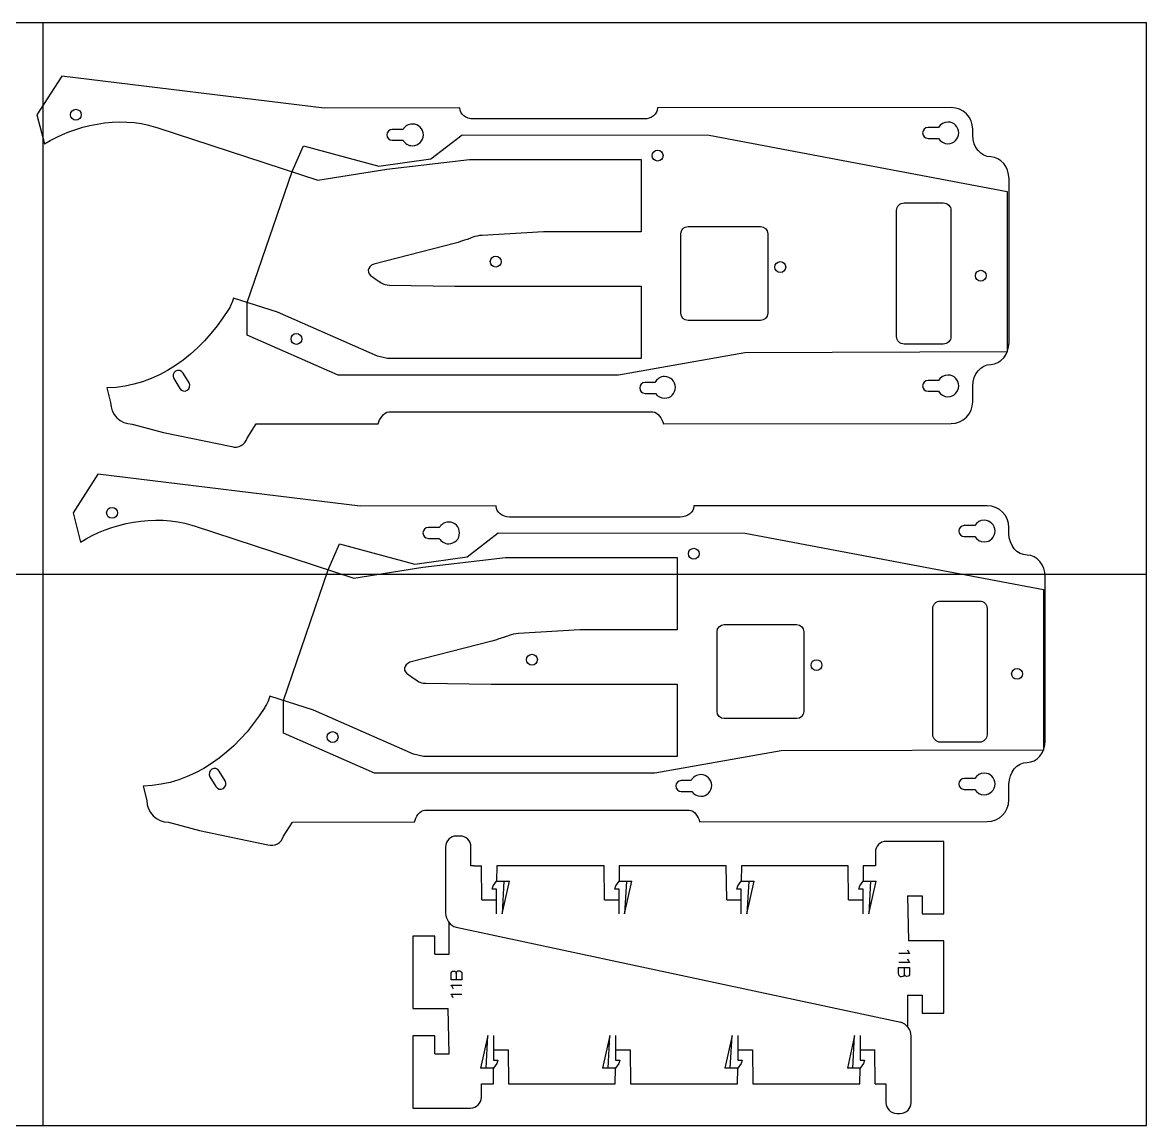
# Model space of a CAD drawing. Extents: x 0 to 610, y 0 to 305.
# Drawn here: x 299.1 to 609.6, y 0 to 304.8 of the extents above; entities that cross this region are included whole.
import ezdxf

# ---------------------------------------------------------------- set-up
doc = ezdxf.new("R2010")
doc.units = 0
doc.layers.add('CUTS', color=1, linetype='Continuous', true_color=0xff0000)
doc.layers.add('TEXT', color=5, linetype='Continuous', true_color=0x0000ff)
doc.layers.add('laser bed referance', color=3, linetype='Continuous', lineweight=25, true_color=0x00ff00)
doc.layers.add('Referance lines', color=2, linetype='Continuous', lineweight=25, true_color=0xffff00)

msp = doc.modelspace()

# ---------------------------------------------------------------- linework, layer by layer
at = {"layer": 'CUTS', "color": 1, "lineweight": 25, "true_color": 0xff0000}
for p, q in [((553.6, 78.5), (537.7, 78.5)), ((553.6, 58.5), (553.6, 78.5)), ((423, 71.8), (423, 77)), ((423.94, 71.8), (423, 71.8)), ((423.94, 71.8), (425.94, 71.8)), ((426.04, 62.41), (425.94, 71.8)), ((430.14, 71.8), (430.06, 67.51)), ((459.78, 71.8), (430.14, 71.8)), ((459.87, 62.41), (459.78, 71.8)), ((463.97, 71.8), (463.91, 67.51)), ((493.54, 71.8), (463.97, 71.8)), ((493.64, 62.41), (493.54, 71.8)), ((497.74, 71.8), (497.67, 67.51)), ((527.18, 71.8), (497.74, 71.8)), ((527.28, 62.41), (527.18, 71.8)), ((426.04, 62.41), (430.04, 62.41)), ((459.87, 62.41), (463.87, 62.41)), ((493.64, 62.41), (497.64, 62.41)), ((527.28, 62.41), (531.28, 62.41)), ((543.6, 63.5), (547.6, 63.5)), ((543.6, 63.5), (543.9, 51.01)), ((547.6, 63.5), (547.6, 58.5)), ((417, 47.32), (417, 56.06)), ((547.6, 58.5), (553.6, 58.5)), ((418.9, 54.81), (541.71, 28.52)), ((413, 52.32), (407, 52.32)), ((407, 52.32), (407, 32.32)), ((413, 47.32), (413, 52.32)), ((553.6, 51.01), (543.9, 51.01)), ((553.6, 31.01), (553.6, 51.01)), ((413, 47.32), (417, 47.32)), ((543.6, 36.01), (547.6, 36.01)), ((543.6, 36.01), (543.6, 27.27)), ((547.6, 36.01), (547.6, 31.01)), ((407, 32.32), (416.7, 32.32)), ((417, 19.83), (416.7, 32.32)), ((547.6, 31.01), (553.6, 31.01)), ((413, 24.83), (407, 24.83)), ((407, 24.83), (407, 4.84)), ((413, 19.83), (413, 24.83)), ((413, 19.83), (417, 19.83)), ((429.32, 20.92), (433.32, 20.92)), ((433.32, 20.92), (433.42, 11.54)), ((462.97, 20.92), (466.97, 20.92)), ((466.97, 20.92), (467.07, 11.54)), ((496.73, 20.92), (500.73, 20.92)), ((500.73, 20.92), (500.83, 11.54)), ((530.57, 20.92), (534.57, 20.92)), ((534.67, 11.54), (534.57, 20.92)), ((462.87, 11.54), (462.94, 15.83)), ((496.63, 11.54), (496.7, 15.83)), ((530.46, 11.54), (530.54, 15.83)), ((433.42, 11.54), (462.87, 11.54)), ((467.07, 11.54), (496.63, 11.54)), ((500.83, 11.54), (530.46, 11.54)), ((534.67, 11.54), (536.67, 11.54)), ((536.67, 11.54), (537.6, 11.54)), ((537.6, 11.54), (537.6, 6.34)), ((407, 4.84), (422.9, 4.84))]:
    msp.add_line(p, q, dxfattribs=at)
for points in [[(419.95, 281.14), (419.95, 281.19), (382.45, 281.16), (310, 290), (303.13, 279.3), (305.2, 271.22)], [(555.6, 281.28), (474.56, 281.22), (474.56, 281.14)], [(470.81, 278.14), (423.7, 278.14)], [(336.52, 275.69), (336.57, 275.68), (380.7, 261.27), (399.76, 264.31), (422.58, 266.95), (446.58, 266.95), (469.98, 266.95), (469.98, 246.95), (450.1, 246.95)], [(404.26, 275.24), (401.26, 275.24)], [(552.17, 275.78), (549.26, 275.78)], [(561.6, 273.63), (561.6, 275.28)], [(401.26, 272.24), (404.26, 272.24)], [(549.26, 272.78), (552.17, 272.78)], [(571.62, 216.33), (571.62, 261.63)], [(542.69, 254.93), (553.47, 254.93)], [(540.58, 217.99), (540.58, 252.88)], [(555.58, 252.88), (555.58, 217.99), (555.58, 217.99)], [(482.97, 248.43), (502.97, 248.43)], [(443.05, 246.95), (426.11, 245.95)], [(480.97, 224.43), (480.97, 246.43)], [(504.97, 246.43), (504.97, 224.43), (504.97, 224.43)], [(418.77, 243.8), (396.17, 238)], [(395.86, 234.55), (396.86, 233.79)], [(425.63, 231.95), (469.98, 231.95), (469.98, 211.95), (399.93, 211.95), (397.16, 212.63), (369.54, 224.75), (357.47, 228.66)], [(400.48, 232.25), (418.57, 231.98)], [(502.97, 222.43), (482.97, 222.43)], [(553.47, 215.93), (542.69, 215.93)], [(340.93, 206.39), (342.56, 203.67)], [(345.14, 205.21), (343.5, 207.94), (343.5, 207.94)], [(473.83, 205.32), (471.11, 205.32)], [(552.17, 205.88), (549.26, 205.88)], [(322.46, 203.81), (323.48, 199.82)], [(471.11, 202.32), (474.01, 202.32)], [(549.26, 202.88), (552.17, 202.88)], [(561.61, 199.98), (561.61, 204.33)], [(400.31, 197.17), (473.27, 197.17)], [(329.48, 193.82), (338.06, 191.5), (356.93, 187.59)], [(361.22, 189.92), (363.68, 193.87), (397.4, 193.89)], [(476.17, 193.94), (555.61, 193.98)], [(429.95, 171.14), (429.95, 171.19), (392.45, 171.16), (320, 180), (313.13, 169.3), (315.2, 161.22)], [(565.6, 171.28), (484.56, 171.22), (484.56, 171.14)], [(480.81, 168.14), (433.7, 168.14)], [(346.52, 165.69), (346.57, 165.68), (390.7, 151.27), (409.76, 154.31), (432.58, 156.95), (456.58, 156.95), (479.98, 156.95), (479.98, 136.95), (460.1, 136.95)], [(414.26, 165.24), (411.26, 165.24)], [(562.17, 165.78), (559.26, 165.78)], [(571.6, 163.63), (571.6, 165.28)], [(411.26, 162.24), (414.26, 162.24)], [(559.26, 162.78), (562.17, 162.78)], [(581.62, 106.33), (581.62, 151.63)], [(550.58, 107.99), (550.58, 142.88)], [(552.69, 144.93), (563.47, 144.93)], [(565.58, 142.88), (565.58, 107.99), (565.58, 107.99)], [(453.05, 136.95), (436.11, 135.95)], [(492.97, 138.43), (512.97, 138.43)], [(428.77, 133.8), (406.17, 128)], [(490.97, 114.43), (490.97, 136.43)], [(514.97, 136.43), (514.97, 114.43), (514.97, 114.43)], [(405.86, 124.55), (406.86, 123.79)], [(435.63, 121.95), (479.98, 121.95), (479.98, 101.95), (409.93, 101.95), (407.16, 102.63), (379.54, 114.75), (367.47, 118.66)], [(410.48, 122.25), (428.57, 121.98)], [(512.97, 112.43), (492.97, 112.43)], [(563.47, 105.93), (552.69, 105.93)], [(350.93, 96.39), (352.56, 93.67)], [(355.14, 95.21), (353.5, 97.94), (353.5, 97.94)], [(332.46, 93.81), (333.48, 89.82)], [(483.83, 95.32), (481.11, 95.32)], [(562.17, 95.88), (559.26, 95.88)], [(571.61, 89.98), (571.61, 94.33)], [(481.11, 92.32), (484.01, 92.32)], [(559.26, 92.88), (562.17, 92.88)], [(410.31, 87.17), (483.27, 87.17)], [(371.22, 79.92), (373.68, 83.87), (407.4, 83.89)], [(486.17, 83.94), (565.61, 83.98)], [(339.48, 83.82), (348.06, 81.5), (366.93, 77.59)], [(420, 80), (419, 80)], [(416, 77), (416, 76.3)], [(534.7, 75.5), (534.7, 71.8), (531.38, 71.8), (531.35, 67.51)], [(416, 68.8), (416, 68.09)], [(430.07, 58.47), (430.07, 65.31), (428.86, 65.31), (429.15, 66.19), (430.06, 67.51), (432.12, 67.51), (431.62, 58.47), (433.63, 67.51)], [(432.12, 67.51), (433.63, 67.51)], [(463.91, 58.47), (463.91, 65.31), (462.71, 65.31), (462.99, 66.19), (463.91, 67.51), (465.96, 67.51), (465.46, 58.47), (467.48, 67.51)], [(465.96, 67.51), (467.48, 67.51)], [(497.67, 58.47), (497.67, 65.31), (496.47, 65.31), (496.75, 66.19), (497.67, 67.51), (499.72, 67.51), (499.23, 58.47), (501.24, 67.51)], [(499.72, 67.51), (501.24, 67.51)], [(531.35, 58.47), (531.35, 65.31), (530.15, 65.31), (530.43, 66.19), (531.35, 67.51), (533.41, 67.51), (532.91, 58.47), (534.92, 67.51)], [(533.41, 67.51), (534.92, 67.51)], [(416, 62.09), (416, 58.61)], [(429.26, 24.86), (429.26, 18.02), (430.46, 18.02), (430.17, 17.14), (429.26, 15.83), (427.2, 15.83), (427.7, 24.86), (425.69, 15.83)], [(462.94, 24.86), (462.94, 18.02), (464.14, 18.02), (463.85, 17.14), (462.94, 15.83), (460.88, 15.83), (461.38, 24.86), (459.37, 15.83)], [(496.7, 24.86), (496.7, 18.02), (497.9, 18.02), (497.62, 17.14), (496.7, 15.83), (494.64, 15.83), (495.14, 24.86), (493.13, 15.83)], [(530.54, 24.86), (530.54, 18.02), (531.74, 18.02), (531.46, 17.14), (530.54, 15.83), (528.48, 15.83), (528.98, 24.86), (526.97, 15.83)], [(544.6, 21.24), (544.6, 24.73)], [(427.2, 15.83), (425.69, 15.83)], [(425.9, 7.84), (425.9, 11.54), (429.22, 11.54), (429.26, 15.83)], [(460.88, 15.83), (459.37, 15.83)], [(494.64, 15.83), (493.13, 15.83)], [(528.48, 15.83), (526.97, 15.83)], [(544.6, 14.54), (544.6, 15.24)], [(544.6, 6.34), (544.6, 7.04)], [(540.6, 3.34), (541.6, 3.34)]]:
    msp.add_lwpolyline(points, dxfattribs=at)
for points in [[(312.39, 279.3), (312.39, 280.13), (313.06, 280.8), (313.89, 280.8)], [(313.89, 280.8), (314.72, 280.8), (315.39, 280.13), (315.39, 279.3)], [(423.7, 278.14), (421.63, 278.14), (419.95, 279.48), (419.95, 281.14)], [(474.56, 281.14), (474.56, 279.48), (472.88, 278.14), (470.81, 278.14)], [(561.6, 275.28), (561.6, 278.58), (558.91, 281.28), (555.6, 281.28)], [(305.2, 271.22), (313.25, 276.38), (325.81, 279.18), (335.91, 275.9)], [(313.89, 277.8), (313.06, 277.8), (312.39, 278.47), (312.39, 279.3)], [(315.39, 279.3), (315.39, 278.47), (314.72, 277.8), (313.89, 277.8)], [(406.86, 276.74), (405.75, 276.74), (404.78, 276.13), (404.26, 275.24)], [(409.86, 273.74), (409.86, 275.4), (408.52, 276.74), (406.86, 276.74)], [(554.76, 277.28), (553.65, 277.28), (552.68, 276.67), (552.17, 275.78)], [(557.76, 274.28), (557.76, 275.93), (556.42, 277.28), (554.76, 277.28)], [(335.91, 275.9), (336.12, 275.83), (336.32, 275.76), (336.52, 275.69)], [(401.26, 275.24), (400.43, 275.24), (399.76, 274.57), (399.76, 273.74)], [(399.76, 273.74), (399.76, 272.91), (400.43, 272.24), (401.26, 272.24)], [(406.86, 270.74), (408.52, 270.74), (409.86, 272.08), (409.86, 273.74)], [(549.26, 275.78), (548.43, 275.78), (547.76, 275.11), (547.76, 274.28)], [(547.76, 274.28), (547.76, 273.45), (548.43, 272.78), (549.26, 272.78)], [(554.76, 271.28), (556.42, 271.28), (557.76, 272.62), (557.76, 274.28)], [(566.61, 267.63), (563.86, 267.63), (561.6, 270.33), (561.6, 273.63)], [(404.26, 272.24), (404.78, 271.34), (405.75, 270.74), (406.86, 270.74)], [(552.17, 272.78), (552.68, 271.88), (553.65, 271.28), (554.76, 271.28)], [(473.06, 268.01), (473.06, 268.84), (473.73, 269.51), (474.56, 269.51)], [(474.56, 266.51), (473.73, 266.51), (473.06, 267.18), (473.06, 268.01)], [(474.56, 269.51), (475.39, 269.51), (476.06, 268.84), (476.06, 268.01)], [(476.06, 268.01), (476.06, 267.18), (475.39, 266.51), (474.56, 266.51)], [(571.62, 261.63), (571.62, 264.93), (569.36, 267.63), (566.61, 267.63)], [(540.58, 252.88), (540.58, 254.02), (541.52, 254.93), (542.69, 254.93)], [(553.47, 254.93), (554.64, 254.93), (555.58, 254.02), (555.58, 252.88)], [(480.97, 246.43), (480.97, 247.54), (481.86, 248.43), (482.97, 248.43)], [(502.97, 248.43), (504.07, 248.43), (504.97, 247.54), (504.97, 246.43)], [(426.11, 245.95), (424.16, 245.95), (422.47, 244.95), (422.34, 244.95)], [(450.1, 246.95), (448.16, 246.95), (444.99, 246.95), (443.05, 246.95)], [(422.34, 244.95), (422.21, 244.95), (420.6, 244.43), (418.77, 243.8)], [(428.35, 238.72), (428.35, 239.55), (429.02, 240.22), (429.85, 240.22)], [(429.85, 240.22), (430.68, 240.22), (431.35, 239.55), (431.35, 238.72)], [(396.17, 238), (394.34, 237.37), (394.09, 235.35), (395.86, 234.55)], [(429.85, 237.22), (429.02, 237.22), (428.35, 237.89), (428.35, 238.72)], [(431.35, 238.72), (431.35, 237.89), (430.68, 237.22), (429.85, 237.22)], [(506.95, 237.22), (506.95, 238.05), (507.62, 238.72), (508.45, 238.72)], [(508.45, 235.72), (507.62, 235.72), (506.95, 236.39), (506.95, 237.22)], [(508.45, 238.72), (509.28, 238.72), (509.95, 238.05), (509.95, 237.22)], [(509.95, 237.22), (509.95, 236.39), (509.28, 235.72), (508.45, 235.72)], [(562.33, 234.81), (562.33, 235.64), (563, 236.31), (563.83, 236.31)], [(563.83, 236.31), (564.66, 236.31), (565.33, 235.64), (565.33, 234.81)], [(396.86, 233.79), (398.55, 232.76), (398.54, 232.27), (400.48, 232.25)], [(563.83, 233.31), (563, 233.31), (562.33, 233.98), (562.33, 234.81)], [(565.33, 234.81), (565.33, 233.98), (564.66, 233.31), (563.83, 233.31)], [(418.57, 231.98), (420.52, 231.96), (423.69, 231.95), (425.63, 231.95)], [(357.47, 228.66), (356.88, 226.96), (356.48, 226.22), (356.05, 225.52)], [(356.05, 225.52), (348.19, 212.83), (336, 204.06), (322.46, 203.81)], [(482.97, 222.43), (481.86, 222.43), (480.97, 223.33), (480.97, 224.43)], [(504.97, 224.43), (504.97, 223.33), (504.07, 222.43), (502.97, 222.43)], [(373.31, 217.35), (373.31, 218.18), (373.98, 218.85), (374.81, 218.85)], [(374.81, 215.85), (373.98, 215.85), (373.31, 216.52), (373.31, 217.35)], [(374.81, 218.85), (375.64, 218.85), (376.31, 218.18), (376.31, 217.35)], [(376.31, 217.35), (376.31, 216.52), (375.64, 215.85), (374.81, 215.85)], [(542.69, 215.93), (541.52, 215.93), (540.58, 216.85), (540.58, 217.99)], [(555.58, 217.99), (555.58, 216.85), (554.64, 215.93), (553.47, 215.93)], [(566.61, 210.33), (569.36, 210.33), (571.62, 213.03), (571.62, 216.33)], [(341.44, 208.45), (340.73, 208.02), (340.5, 207.1), (340.93, 206.39)], [(343.5, 207.94), (343.07, 208.65), (342.15, 208.88), (341.44, 208.45)], [(561.61, 204.33), (561.61, 207.63), (563.86, 210.33), (566.61, 210.33)], [(344.62, 203.16), (345.33, 203.58), (345.56, 204.5), (345.14, 205.21)], [(471.11, 205.32), (470.28, 205.32), (469.61, 204.64), (469.61, 203.82)], [(476.51, 206.98), (475.33, 206.98), (474.32, 206.3), (473.83, 205.32)], [(479.51, 203.98), (479.51, 205.63), (478.16, 206.98), (476.51, 206.98)], [(549.26, 205.88), (548.43, 205.88), (547.76, 205.21), (547.76, 204.38)], [(554.76, 207.38), (553.65, 207.38), (552.68, 206.77), (552.17, 205.88)], [(557.76, 204.38), (557.76, 206.04), (556.42, 207.38), (554.76, 207.38)], [(342.56, 203.67), (342.99, 202.96), (343.91, 202.73), (344.62, 203.16)], [(469.61, 203.82), (469.61, 202.99), (470.28, 202.32), (471.11, 202.32)], [(474.01, 202.32), (474.55, 201.51), (475.47, 200.98), (476.51, 200.98)], [(476.51, 200.98), (478.16, 200.98), (479.51, 202.32), (479.51, 203.98)], [(547.76, 204.38), (547.76, 203.55), (548.43, 202.88), (549.26, 202.88)], [(552.17, 202.88), (552.68, 201.98), (553.65, 201.38), (554.76, 201.38)], [(554.76, 201.38), (556.42, 201.38), (557.76, 202.72), (557.76, 204.38)], [(323.48, 199.82), (323.48, 196.52), (326.18, 193.82), (329.48, 193.82)], [(555.61, 193.98), (558.91, 193.98), (561.61, 196.68), (561.61, 199.98)], [(397.4, 193.89), (397.73, 195.2), (398.9, 197.17), (400.31, 197.17)], [(473.27, 197.17), (474.66, 197.17), (475.83, 195.22), (476.17, 193.94)], [(356.93, 187.59), (358.76, 187.05), (360.68, 188.09), (361.22, 189.92)], [(322.39, 169.3), (322.39, 170.13), (323.06, 170.8), (323.89, 170.8)], [(323.89, 170.8), (324.72, 170.8), (325.39, 170.13), (325.39, 169.3)], [(433.7, 168.14), (431.63, 168.14), (429.95, 169.48), (429.95, 171.14)], [(484.56, 171.14), (484.56, 169.48), (482.88, 168.14), (480.81, 168.14)], [(571.6, 165.28), (571.6, 168.58), (568.91, 171.28), (565.6, 171.28)], [(315.2, 161.22), (323.25, 166.38), (335.81, 169.18), (345.91, 165.9)], [(323.89, 167.8), (323.06, 167.8), (322.39, 168.47), (322.39, 169.3)], [(325.39, 169.3), (325.39, 168.47), (324.72, 167.8), (323.89, 167.8)], [(345.91, 165.9), (346.12, 165.83), (346.32, 165.76), (346.52, 165.69)], [(411.26, 165.24), (410.43, 165.24), (409.76, 164.57), (409.76, 163.74)], [(416.86, 166.74), (415.75, 166.74), (414.78, 166.13), (414.26, 165.24)], [(419.86, 163.74), (419.86, 165.4), (418.52, 166.74), (416.86, 166.74)], [(559.26, 165.78), (558.43, 165.78), (557.76, 165.11), (557.76, 164.28)], [(564.76, 167.28), (563.65, 167.28), (562.68, 166.67), (562.17, 165.78)], [(567.76, 164.28), (567.76, 165.93), (566.42, 167.28), (564.76, 167.28)], [(409.76, 163.74), (409.76, 162.91), (410.43, 162.24), (411.26, 162.24)], [(414.26, 162.24), (414.78, 161.34), (415.75, 160.74), (416.86, 160.74)], [(416.86, 160.74), (418.52, 160.74), (419.86, 162.08), (419.86, 163.74)], [(557.76, 164.28), (557.76, 163.45), (558.43, 162.78), (559.26, 162.78)], [(562.17, 162.78), (562.68, 161.88), (563.65, 161.28), (564.76, 161.28)], [(564.76, 161.28), (566.42, 161.28), (567.76, 162.62), (567.76, 164.28)], [(576.61, 157.63), (573.86, 157.63), (571.6, 160.33), (571.6, 163.63)], [(483.06, 158.01), (483.06, 158.84), (483.73, 159.51), (484.56, 159.51)], [(484.56, 159.51), (485.39, 159.51), (486.06, 158.84), (486.06, 158.01)], [(484.56, 156.51), (483.73, 156.51), (483.06, 157.18), (483.06, 158.01)], [(486.06, 158.01), (486.06, 157.18), (485.39, 156.51), (484.56, 156.51)], [(581.62, 151.63), (581.62, 154.93), (579.36, 157.63), (576.61, 157.63)], [(550.58, 142.88), (550.58, 144.02), (551.52, 144.93), (552.69, 144.93)], [(563.47, 144.93), (564.64, 144.93), (565.58, 144.02), (565.58, 142.88)], [(460.1, 136.95), (458.16, 136.95), (454.99, 136.95), (453.05, 136.95)], [(490.97, 136.43), (490.97, 137.54), (491.86, 138.43), (492.97, 138.43)], [(512.97, 138.43), (514.07, 138.43), (514.97, 137.54), (514.97, 136.43)], [(432.34, 134.95), (432.21, 134.95), (430.6, 134.43), (428.77, 133.8)], [(436.11, 135.95), (434.16, 135.95), (432.47, 134.95), (432.34, 134.95)], [(406.17, 128), (404.34, 127.37), (404.09, 125.35), (405.86, 124.55)], [(438.35, 128.72), (438.35, 129.55), (439.02, 130.22), (439.85, 130.22)], [(439.85, 127.22), (439.02, 127.22), (438.35, 127.89), (438.35, 128.72)], [(439.85, 130.22), (440.68, 130.22), (441.35, 129.55), (441.35, 128.72)], [(441.35, 128.72), (441.35, 127.89), (440.68, 127.22), (439.85, 127.22)], [(516.95, 127.22), (516.95, 128.05), (517.62, 128.72), (518.45, 128.72)], [(518.45, 128.72), (519.28, 128.72), (519.95, 128.05), (519.95, 127.22)], [(518.45, 125.72), (517.62, 125.72), (516.95, 126.39), (516.95, 127.22)], [(519.95, 127.22), (519.95, 126.39), (519.28, 125.72), (518.45, 125.72)], [(572.33, 124.81), (572.33, 125.64), (573, 126.31), (573.83, 126.31)], [(573.83, 123.31), (573, 123.31), (572.33, 123.98), (572.33, 124.81)], [(573.83, 126.31), (574.66, 126.31), (575.33, 125.64), (575.33, 124.81)], [(575.33, 124.81), (575.33, 123.98), (574.66, 123.31), (573.83, 123.31)], [(406.86, 123.79), (408.55, 122.76), (408.54, 122.27), (410.48, 122.25)], [(428.57, 121.98), (430.52, 121.96), (433.69, 121.95), (435.63, 121.95)], [(367.47, 118.66), (366.88, 116.96), (366.48, 116.22), (366.05, 115.52)], [(366.05, 115.52), (358.19, 102.83), (346, 94.06), (332.46, 93.81)], [(492.97, 112.43), (491.86, 112.43), (490.97, 113.33), (490.97, 114.43)], [(514.97, 114.43), (514.97, 113.33), (514.07, 112.43), (512.97, 112.43)], [(383.31, 107.35), (383.31, 108.18), (383.98, 108.85), (384.81, 108.85)], [(384.81, 108.85), (385.64, 108.85), (386.31, 108.18), (386.31, 107.35)], [(384.81, 105.85), (383.98, 105.85), (383.31, 106.52), (383.31, 107.35)], [(386.31, 107.35), (386.31, 106.52), (385.64, 105.85), (384.81, 105.85)], [(552.69, 105.93), (551.52, 105.93), (550.58, 106.85), (550.58, 107.99)], [(565.58, 107.99), (565.58, 106.85), (564.64, 105.93), (563.47, 105.93)], [(576.61, 100.33), (579.36, 100.33), (581.62, 103.03), (581.62, 106.33)], [(571.61, 94.33), (571.61, 97.63), (573.86, 100.33), (576.61, 100.33)], [(351.44, 98.45), (350.73, 98.02), (350.5, 97.1), (350.93, 96.39)], [(353.5, 97.94), (353.07, 98.65), (352.15, 98.88), (351.44, 98.45)], [(486.51, 96.98), (485.33, 96.98), (484.32, 96.3), (483.83, 95.32)], [(489.51, 93.98), (489.51, 95.63), (488.16, 96.98), (486.51, 96.98)], [(564.76, 97.38), (563.65, 97.38), (562.68, 96.77), (562.17, 95.88)], [(567.76, 94.38), (567.76, 96.04), (566.42, 97.38), (564.76, 97.38)], [(352.56, 93.67), (352.99, 92.96), (353.91, 92.73), (354.62, 93.16)], [(354.62, 93.16), (355.33, 93.58), (355.56, 94.5), (355.14, 95.21)], [(481.11, 95.32), (480.28, 95.32), (479.61, 94.64), (479.61, 93.82)], [(479.61, 93.82), (479.61, 92.99), (480.28, 92.32), (481.11, 92.32)], [(486.51, 90.98), (488.16, 90.98), (489.51, 92.32), (489.51, 93.98)], [(559.26, 95.88), (558.43, 95.88), (557.76, 95.21), (557.76, 94.38)], [(557.76, 94.38), (557.76, 93.55), (558.43, 92.88), (559.26, 92.88)], [(564.76, 91.38), (566.42, 91.38), (567.76, 92.72), (567.76, 94.38)], [(484.01, 92.32), (484.55, 91.51), (485.47, 90.98), (486.51, 90.98)], [(562.17, 92.88), (562.68, 91.98), (563.65, 91.38), (564.76, 91.38)], [(333.48, 89.82), (333.48, 86.52), (336.18, 83.82), (339.48, 83.82)], [(407.4, 83.89), (407.73, 85.2), (408.9, 87.17), (410.31, 87.17)], [(483.27, 87.17), (484.66, 87.17), (485.83, 85.22), (486.17, 83.94)], [(565.61, 83.98), (568.91, 83.98), (571.61, 86.68), (571.61, 89.98)], [(366.93, 77.59), (368.76, 77.05), (370.68, 78.09), (371.22, 79.92)], [(419, 80), (417.35, 80), (416, 78.65), (416, 77)], [(423, 77), (423, 78.65), (421.65, 80), (420, 80)], [(537.7, 78.5), (536.05, 78.5), (534.7, 77.15), (534.7, 75.5)], [(416, 76.3), (416, 74.65), (416, 70.45), (416, 68.8)], [(416, 68.09), (416, 66.44), (416, 63.74), (416, 62.09)], [(416, 58.61), (416, 56.96), (417.3, 55.25), (418.89, 54.81)], [(544.6, 24.73), (544.6, 26.38), (543.3, 28.08), (541.71, 28.52)], [(544.6, 15.24), (544.6, 16.89), (544.6, 19.59), (544.6, 21.24)], [(544.6, 7.04), (544.6, 8.69), (544.6, 12.89), (544.6, 14.54)], [(422.9, 4.84), (424.55, 4.84), (425.9, 6.18), (425.9, 7.84)], [(537.6, 6.34), (537.6, 4.68), (538.95, 3.34), (540.6, 3.34)], [(541.6, 3.34), (543.26, 3.34), (544.6, 4.68), (544.6, 6.34)]]:
    msp.add_open_spline(points, degree=3, dxfattribs=at)
at = {"layer": 'laser bed referance'}
for p, q in [((0, 304.8), (609.6, 304.8)), ((609.6, 0), (609.6, 304.8)), ((0, 0), (609.6, 0))]:
    msp.add_line(p, q, dxfattribs=at)
at = {"layer": 'Referance lines'}
for p, q in [((304.8, 304.8), (304.8, 0)), ((0, 152.4), (609.6, 152.4))]:
    msp.add_line(p, q, dxfattribs=at)
at = {"layer": 'TEXT', "color": 5, "lineweight": 25, "true_color": 0x0000ff}
for points in [[(376.73, 270.74), (397.53, 265.13), (411.93, 267.16), (420.57, 273.74), (488.76, 273.67), (571.13, 258.13), (571.13, 213.75), (498.65, 213.55), (463.76, 207.38), (386.33, 207.38), (361.21, 218.42), (361.21, 227.45), (373.59, 263.59), (376.73, 270.74)], [(386.73, 160.74), (407.53, 155.13), (421.93, 157.16), (430.57, 163.74), (498.76, 163.67), (581.13, 148.13), (581.13, 103.75), (508.65, 103.55), (473.76, 97.38), (396.33, 97.38), (371.21, 108.42), (371.21, 117.45), (383.59, 153.59), (386.73, 160.74)], [(544.13, 47.63), (544.13, 47.52), (541.15, 47.52)], [(541.13, 42.1), (541.13, 43.63), (544.15, 43.63), (544.15, 43.63)], [(544.13, 45.13), (544.13, 45.02), (541.15, 45.02)], [(542.72, 41.85), (542.72, 43.63)], [(544.15, 43.63), (544.15, 41.99)], [(417.51, 40.22), (417.51, 41.86)], [(420.53, 41.75), (420.53, 40.22), (417.51, 40.22), (417.51, 40.22)], [(418.95, 42), (418.95, 40.22)], [(418.95, 42), (418.96, 42)], [(542.72, 41.85), (542.71, 41.85)], [(417.53, 38.73), (417.53, 38.83), (420.51, 38.83)], [(417.53, 36.22), (417.53, 36.33), (420.51, 36.33)]]:
    msp.add_lwpolyline(points, dxfattribs=at)
for points in [[(543.57, 48.57), (543.68, 48.11), (543.93, 47.8), (544.13, 47.63)], [(543.57, 46.07), (543.68, 45.61), (543.93, 45.3), (544.13, 45.13)], [(417.51, 41.86), (417.51, 42.34), (417.77, 42.67), (418.26, 42.67)], [(418.26, 42.67), (418.62, 42.67), (418.96, 42.36), (418.95, 42)], [(418.96, 42), (418.97, 42.4), (419.19, 42.77), (419.71, 42.77)], [(419.71, 42.77), (420.06, 42.77), (420.53, 42.54), (420.53, 41.75)], [(541.95, 41.08), (541.6, 41.08), (541.13, 41.31), (541.13, 42.1)], [(542.71, 41.85), (542.69, 41.45), (542.48, 41.08), (541.95, 41.08)], [(543.41, 41.18), (543.05, 41.18), (542.71, 41.49), (542.72, 41.85)], [(544.15, 41.99), (544.15, 41.51), (543.9, 41.18), (543.41, 41.18)], [(418.1, 37.79), (417.98, 38.24), (417.74, 38.55), (417.53, 38.73)], [(418.1, 35.29), (417.98, 35.74), (417.74, 36.05), (417.53, 36.22)]]:
    msp.add_open_spline(points, degree=3, dxfattribs=at)

doc.saveas('drawing.dxf')
